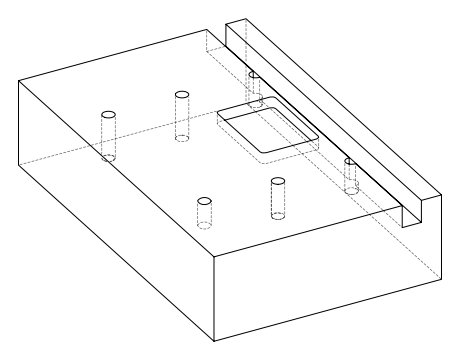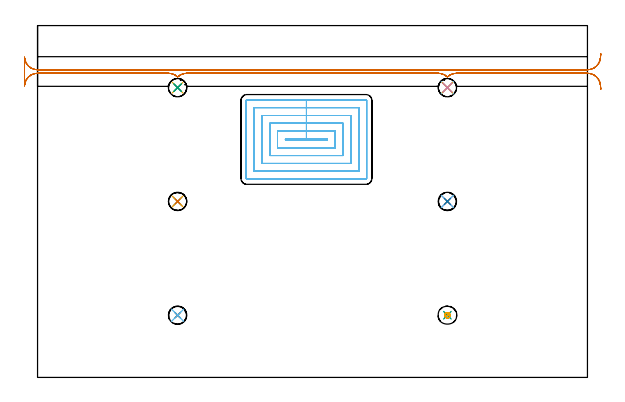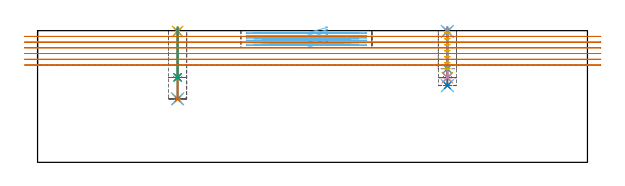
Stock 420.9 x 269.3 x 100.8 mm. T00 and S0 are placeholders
(PLAN: 25 operations, 15 tool changes, 31.5 min)
(1 SPOT_DRILL | STEP1POCKET | NXT0321_9005460120000 | 0.03 min | 3 mm3)
(2 SPOT_DRILL_1 | STEP1POCKET_1 | NXT0321_9005460120000 | 0.03 min | 2 mm3)
(3 SPOT_DRILL_2 | STEP1POCKET_2 | NXT0321_9005460120000 | 0.03 min | 2 mm3)
(4 SPOT_DRILL_3 | STEP1POCKET_3 | NXT0321_9005460120000 | 0.03 min | 2 mm3)
(5 SPOT_DRILL_4 | STEP1POCKET_4 | NXT0321_9005460120000 | 0.03 min | 2 mm3)
(6 SPOT_DRILL_5 | STEP1POCKET_5 | NXT0321_9005460120000 | 0.03 min | 2 mm3)
(7 DRILL_BLIND_HOLE_INTO_CENTER | STEP1POCKET | UGT0301_480 | 0.22 min | 2842 mm3)
(8 DRILL_TO_ENLARGE_BLIND_HOLE | STEP1POCKET | UGT0301_374 | 0.22 min | 4063 mm3)
(9 DRILL_BLIND_HOLE_INTO_CENTER_1 | STEP1POCKET_1 | NXT0301_128 | 0.13 min | 3165 mm3)
(10 DRILL_BLIND_HOLE_INTO_CENTER_2 | STEP1POCKET_2 | UGT0301_480 | 0.22 min | 2858 mm3)
(11 DRILL_TO_ENLARGE_BLIND_HOLE_1 | STEP1POCKET_2 | UGT0301_374 | 0.22 min | 4075 mm3)
(12 DRILL_BLIND_HOLE_INTO_CENTER_3 | STEP1POCKET_3 | UGT0301_480 | 0.18 min | 2276 mm3)
(13 DRILL_TO_ENLARGE_BLIND_HOLE_2 | STEP1POCKET_3 | UGT0301_374 | 0.18 min | 3293 mm3)
(14 DRILL_BLIND_HOLE_INTO_CENTER_4 | STEP1POCKET_4 | UGT0301_480 | 0.15 min | 1918 mm3)
(15 DRILL_TO_ENLARGE_BLIND_HOLE_3 | STEP1POCKET_4 | UGT0301_374 | 0.15 min | 2817 mm3)
(16 DRILL_BLIND_HOLE_INTO_CENTER_5 | STEP1POCKET_5 | UGT0301_480 | 0.15 min | 1929 mm3)
(17 DRILL_TO_ENLARGE_BLIND_HOLE_4 | STEP1POCKET_5 | UGT0301_374 | 0.15 min | 2831 mm3)
(18 BORE_BLIND_HOLE | STEP1POCKET | UGT0332_064 | 0.22 min | 1105 mm3)
(19 BORE_BLIND_HOLE_1 | STEP1POCKET_2 | UGT0332_064 | 0.22 min | 1102 mm3)
(20 BORE_BLIND_HOLE_2 | STEP1POCKET_3 | UGT0332_064 | 0.18 min | 890 mm3)
(21 BORE_BLIND_HOLE_3 | STEP1POCKET_4 | UGT0332_064 | 0.15 min | 759 mm3)
(22 BORE_BLIND_HOLE_4 | STEP1POCKET_5 | UGT0332_064 | 0.15 min | 764 mm3)
(23 MILL_ROUGH_BLIND_HOLE_CONTOUR | STEP1POCKET_1 | NXT0201_013 | Spiral | 0.59 min | 1386 mm3)
(24 MILL_RECTANGULAR_POCKET | POCKET_RECTANGULAR_STRAIGHT | UGT0201_126 | Follow Part, ap 2, ae 75% | 16.58 min | 88603 mm3)
(25 MILL_RECTANGULAR_SLOT | SLOT_RECTANGULAR | UGT0201_136 | Follow Part, ap 5, ae 75% | 11.29 min | 247984 mm3)
(TOOL NXT0321_9005460120000 | NC Spot Drill, 142deg, 12mm, Carbide, Uncoated | D12 PA142 FL30 Z2)
(TOOL UGT0301_480 | Carbide Drill 8.5 mm | D8.5 PA118 FL75 Z2)
(TOOL UGT0301_374 | Twist Drill Flat Bottom 13 mm | D13 PA180 FL101 Z2)
(TOOL NXT0301_128 | Carbide Drill 12mm [861.1-1200-036A1-GP GC34] | D12 PA150 FL37.4 Z2)
(TOOL UGT0332_064 | 14 mm Boring Bar Slip Fit | D14)
(TOOL NXT0201_013 | ENDMILL 10mm | D10 FL30 Z4)
(TOOL UGT0201_126 | Carbide End Mill 8.0 | D8 FL15 Z4)
(TOOL UGT0201_136 | Carbide End Mill 20.0 | D20 FL30 Z4)
(OP 1 SPOT_DRILL)
G17 G21 G94 G90
T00 M6
G54
G17 G0 G90 X107.2 Y47.6 S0 M3
G43 Z110.8 H0
G94 G81 G98 Z100.193 F250. R103.8
G80
M5
M2
(OP 2 SPOT_DRILL_1)
G17 G21 G94 G90
T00 M6
G54
G17 G0 G90 X313.7 Y47.6 S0 M3
G43 Z110.8 H0
G94 G81 G98 Z100.193 F250. R103.8
G80
M5
M2
(OP 3 SPOT_DRILL_2)
G17 G21 G94 G90
T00 M6
G54
G17 G0 G90 X107.2 Y134.7 S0 M3
G43 Z110.8 H0
G94 G81 G98 Z100.193 F250. R103.8
G80
M5
M2
(OP 4 SPOT_DRILL_3)
G17 G21 G94 G90
T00 M6
G54
G17 G0 G90 X313.7 Y134.7 S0 M3
G43 Z110.8 H0
G94 G81 G98 Z100.193 F250. R103.8
G80
M5
M2
(OP 5 SPOT_DRILL_4)
G17 G21 G94 G90
T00 M6
G54
G17 G0 G90 X107.2 Y221.8 S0 M3
G43 Z110.8 H0
G94 G81 G98 Z100.193 F250. R103.8
G80
M5
M2
(OP 6 SPOT_DRILL_5)
G17 G21 G94 G90
T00 M6
G54
G17 G0 G90 X313.7 Y221.8 S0 M3
G43 Z110.8 H0
G94 G81 G98 Z100.193 F250. R103.8
G80
M5
M2
(OP 7 DRILL_BLIND_HOLE_INTO_CENTER)
G17 G21 G94 G90
T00 M6
G54
G17 G0 G90 X107.2 Y47.6 S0 M3
G43 Z110.8 H0
G94 G81 G98 Z48.6 F250. R102.8
G80
M5
M2
(OP 8 DRILL_TO_ENLARGE_BLIND_HOLE)
G17 G21 G94 G90
T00 M6
G54
G17 G0 G90 X107.2 Y47.6 S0 M3
G43 Z110.8 H0
G94 G73 G98 Z48.6 F250. Q10.44 R102.8
G80
M5
M2
(OP 9 DRILL_BLIND_HOLE_INTO_CENTER_1)
G17 G21 G94 G90
T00 M6
G54
G17 G0 G90 X313.7 Y47.6 S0 M3
G43 Z110.8 H1
G94 G81 G98 Z71.6 F250. R102.8
G80
M5
M2
(OP 10 DRILL_BLIND_HOLE_INTO_CENTER_2)
G17 G21 G94 G90
T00 M6
G54
G17 G0 G90 X107.2 Y134.7 S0 M3
G43 Z110.8 H0
G94 G81 G98 Z48.4 F250. R102.8
G80
M5
M2
(OP 11 DRILL_TO_ENLARGE_BLIND_HOLE_1)
G17 G21 G94 G90
T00 M6
G54
G17 G0 G90 X107.2 Y134.7 S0 M3
G43 Z110.8 H0
G94 G73 G98 Z48.4 F250. Q10.48 R102.8
G80
M5
M2
(OP 12 DRILL_BLIND_HOLE_INTO_CENTER_3)
G17 G21 G94 G90
T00 M6
G54
G17 G0 G90 X313.7 Y134.7 S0 M3
G43 Z110.8 H0
G94 G81 G98 Z58.7 F250. R102.8
G80
M5
M2
(OP 13 DRILL_TO_ENLARGE_BLIND_HOLE_2)
G17 G21 G94 G90
T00 M6
G54
G17 G0 G90 X313.7 Y134.7 S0 M3
G43 Z110.8 H0
G94 G73 G98 Z58.7 F250. Q10.525 R102.8
G80
M5
M2
(OP 14 DRILL_BLIND_HOLE_INTO_CENTER_4)
G17 G21 G94 G90
T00 M6
G54
G17 G0 G90 X107.2 Y221.8 S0 M3
G43 Z110.8 H0
G94 G81 G98 Z65. F250. R102.8
G80
M5
M2
(OP 15 DRILL_TO_ENLARGE_BLIND_HOLE_3)
G17 G21 G94 G90
T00 M6
G54
G17 G0 G90 X107.2 Y221.8 S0 M3
G43 Z110.8 H0
G94 G73 G98 Z65. F250. Q11.933 R102.8
G80
M5
M2
(OP 16 DRILL_BLIND_HOLE_INTO_CENTER_5)
G17 G21 G94 G90
T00 M6
G54
G17 G0 G90 X313.7 Y221.8 S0 M3
G43 Z110.8 H0
G94 G81 G98 Z64.8 F250. R102.8
G80
M5
M2
(OP 17 DRILL_TO_ENLARGE_BLIND_HOLE_4)
G17 G21 G94 G90
T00 M6
G54
G17 G0 G90 X313.7 Y221.8 S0 M3
G43 Z110.8 H0
G94 G73 G98 Z64.8 F250. Q12. R102.8
G80
M5
M2
(OP 18 BORE_BLIND_HOLE)
G17 G21 G94 G90
T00 M6
G54
G17 G0 G90 X107.2 Y47.6 S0 M3
G43 Z110.8 H0
G94 G85 G98 Z48.6 F250. R102.8
G80
M5
M2
(OP 19 BORE_BLIND_HOLE_1)
G17 G21 G94 G90
T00 M6
G54
G17 G0 G90 X107.2 Y134.7 S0 M3
G43 Z110.8 H0
G94 G85 G98 Z48.4 F250. R102.8
G80
M5
M2
(OP 20 BORE_BLIND_HOLE_2)
G17 G21 G94 G90
T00 M6
G54
G17 G0 G90 X313.7 Y134.7 S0 M3
G43 Z110.8 H0
G94 G85 G98 Z58.7 F250. R102.8
G80
M5
M2
(OP 21 BORE_BLIND_HOLE_3)
G17 G21 G94 G90
T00 M6
G54
G17 G0 G90 X107.2 Y221.8 S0 M3
G43 Z110.8 H0
G94 G85 G98 Z65. F250. R102.8
G80
M5
M2
(OP 22 BORE_BLIND_HOLE_4)
G17 G21 G94 G90
T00 M6
G54
G17 G0 G90 X313.7 Y221.8 S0 M3
G43 Z110.8 H0
G94 G85 G98 Z64.8 F250. R102.8
G80
M5
M2
(OP 23 MILL_ROUGH_BLIND_HOLE_CONTOUR)
G17 G21 G94 G90
T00 M6
G54
G17 G0 G90 X313.7 Y47.6 S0 M3
G43 Z110.8 H0
Z99.2
G94 G3 X314.162 Y49.188 R0.861 F250.
X311.969 Y48.698 R1.588
X312.602 Y45.869 R2.05
X311.969 Y48.698 R-2.05
X312.285 Y47.284 R1.025
X313.7 Y47.6 R1.025
G0 Z94.6
G3 X314.162 Y49.188 R0.861
X311.969 Y48.698 R1.588
X312.602 Y45.869 R2.05
X311.969 Y48.698 R-2.05
X312.285 Y47.284 R1.025
X313.7 Y47.6 R1.025
G0 Z90.
G3 X314.162 Y49.188 R0.861
X311.969 Y48.698 R1.588
X312.602 Y45.869 R2.05
X311.969 Y48.698 R-2.05
X312.285 Y47.284 R1.025
X313.7 Y47.6 R1.025
G0 Z85.4
G3 X314.162 Y49.188 R0.861
X311.969 Y48.698 R1.588
X312.602 Y45.869 R2.05
X311.969 Y48.698 R-2.05
X312.285 Y47.284 R1.025
X313.7 Y47.6 R1.025
G0 Z80.8
G3 X314.162 Y49.188 R0.861
X311.969 Y48.698 R1.588
X312.602 Y45.869 R2.05
X311.969 Y48.698 R-2.05
X312.285 Y47.284 R1.025
X313.7 Y47.6 R1.025
G0 Z76.2
G3 X314.162 Y49.188 R0.861
X311.969 Y48.698 R1.588
X312.602 Y45.869 R2.05
X311.969 Y48.698 R-2.05
X312.285 Y47.284 R1.025
X313.7 Y47.6 R1.025
G0 Z71.6
G3 X314.162 Y49.188 R0.861
X311.969 Y48.698 R1.588
X312.602 Y45.869 R2.05
X311.969 Y48.698 R-2.05
X312.285 Y47.284 R1.025
X313.7 Y47.6 R1.025
G0 Z110.8
M5
M2
(OP 24 MILL_RECTANGULAR_POCKET)
G17 G21 G94 G90
T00 M6
G54
G17 G0 G90 X220.626 Y181.8 S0 M3
G43 Z110.8 H0
Z103.8
G94 G1 X221.9 Z103.459 F250.
Y182.5 Z103.271
X205.8 Z98.957
X189.7 F500.
Y181.8
X221.9
Y182.5
X205.8
Y188.5
X183.7
Y175.8
X227.9
Y188.5
X205.8
Y194.5
X177.7
Y169.8
X233.9
Y194.5
X205.8
Y200.5
X171.7
Y163.8
X239.9
Y200.5
X205.8
Y206.5
X165.7
Y157.8
X245.9
Y206.5
X205.8
Y212.5
X160.2
G3 X159.7 Y212. R0.5
G1 Y152.3
G3 X160.2 Y151.8 R0.5
G1 X251.4
G3 X251.9 Y152.3 R0.5
G1 Y212.
G3 X251.4 Y212.5 R0.5
G1 X205.8
X204.8
G0 X220.626 Y181.8 Z101.957
G1 X221.9 Z101.616 F250.
Y182.5 Z101.428
X205.8 Z97.114
X189.7 F500.
Y181.8
X221.9
Y182.5
X205.8
Y188.5
X183.7
Y175.8
X227.9
Y188.5
X205.8
Y194.5
X177.7
Y169.8
X233.9
Y194.5
X205.8
Y200.5
X171.7
Y163.8
X239.9
Y200.5
X205.8
Y206.5
X165.7
Y157.8
X245.9
Y206.5
X205.8
Y212.5
X160.2
G3 X159.7 Y212. R0.5
G1 Y152.3
G3 X160.2 Y151.8 R0.5
G1 X251.4
G3 X251.9 Y152.3 R0.5
G1 Y212.
G3 X251.4 Y212.5 R0.5
G1 X205.8
X204.8
G0 X220.626 Y181.8 Z100.114
G1 X221.9 Z99.773 F250.
Y182.5 Z99.585
X205.8 Z95.271
X189.7 F500.
Y181.8
X221.9
Y182.5
X205.8
Y188.5
X183.7
Y175.8
X227.9
Y188.5
X205.8
Y194.5
X177.7
Y169.8
X233.9
Y194.5
X205.8
Y200.5
X171.7
Y163.8
X239.9
Y200.5
X205.8
Y206.5
X165.7
Y157.8
X245.9
Y206.5
X205.8
Y212.5
X160.2
G3 X159.7 Y212. R0.5
G1 Y152.3
G3 X160.2 Y151.8 R0.5
G1 X251.4
G3 X251.9 Y152.3 R0.5
G1 Y212.
G3 X251.4 Y212.5 R0.5
G1 X205.8
X204.8
G0 X220.626 Y181.8 Z98.271
G1 X221.9 Z97.93 F250.
Y182.5 Z97.743
X205.8 Z93.429
X189.7 F500.
Y181.8
X221.9
Y182.5
X205.8
Y188.5
X183.7
Y175.8
X227.9
Y188.5
X205.8
Y194.5
X177.7
Y169.8
X233.9
Y194.5
X205.8
Y200.5
X171.7
Y163.8
X239.9
Y200.5
X205.8
Y206.5
X165.7
Y157.8
X245.9
Y206.5
X205.8
Y212.5
X160.2
G3 X159.7 Y212. R0.5
G1 Y152.3
G3 X160.2 Y151.8 R0.5
G1 X251.4
G3 X251.9 Y152.3 R0.5
G1 Y212.
G3 X251.4 Y212.5 R0.5
G1 X205.8
X204.8
G0 X220.626 Y181.8 Z96.429
G1 X221.9 Z96.087 F250.
Y182.5 Z95.9
X205.8 Z91.586
X189.7 F500.
Y181.8
X221.9
Y182.5
X205.8
Y188.5
X183.7
Y175.8
X227.9
Y188.5
X205.8
Y194.5
X177.7
Y169.8
X233.9
Y194.5
X205.8
Y200.5
X171.7
Y163.8
X239.9
Y200.5
X205.8
Y206.5
X165.7
Y157.8
X245.9
Y206.5
X205.8
Y212.5
X160.2
G3 X159.7 Y212. R0.5
G1 Y152.3
G3 X160.2 Y151.8 R0.5
G1 X251.4
G3 X251.9 Y152.3 R0.5
G1 Y212.
G3 X251.4 Y212.5 R0.5
G1 X205.8
X204.8
G0 X220.626 Y181.8 Z94.586
G1 X221.9 Z94.244 F250.
Y182.5 Z94.057
X205.8 Z89.743
X189.7 F500.
Y181.8
X221.9
Y182.5
X205.8
Y188.5
X183.7
Y175.8
X227.9
Y188.5
X205.8
Y194.5
X177.7
Y169.8
X233.9
Y194.5
X205.8
Y200.5
X171.7
Y163.8
X239.9
Y200.5
X205.8
Y206.5
X165.7
Y157.8
X245.9
Y206.5
X205.8
Y212.5
X160.2
G3 X159.7 Y212. R0.5
G1 Y152.3
G3 X160.2 Y151.8 R0.5
G1 X251.4
G3 X251.9 Y152.3 R0.5
G1 Y212.
G3 X251.4 Y212.5 R0.5
G1 X205.8
X204.8
G0 X220.626 Y181.8 Z92.743
G1 X221.9 Z92.402 F250.
Y182.5 Z92.214
X205.8 Z87.9
X189.7 F500.
Y181.8
X221.9
Y182.5
X205.8
Y188.5
X183.7
Y175.8
X227.9
Y188.5
X205.8
Y194.5
X177.7
Y169.8
X233.9
Y194.5
X205.8
Y200.5
X171.7
Y163.8
X239.9
Y200.5
X205.8
Y206.5
X165.7
Y157.8
X245.9
Y206.5
X205.8
Y212.5
X160.2
G3 X159.7 Y212. R0.5
G1 Y152.3
G3 X160.2 Y151.8 R0.5
G1 X251.4
G3 X251.9 Y152.3 R0.5
G1 Y212.
G3 X251.4 Y212.5 R0.5
G1 X205.8
X204.8
G0 Z110.8
M5
M2
(OP 25 MILL_RECTANGULAR_SLOT)
G17 G21 G94 G90
T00 M6
G54
G17 G0 G90 X431.102 Y247.717 S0 M3
G43 Z110.8 H0
Z96.417
G94 G1 X430.87 Y244.726 F250.
G2 X420.9 Y235.5 R10. F500.
G1 X0.
G2 X-9.99 Y245.053 R10.
G1 Y223.247
G2 X0. Y232.8 R10.
G1 X100.221
G2 X107.2 Y229.962 R10.
X114.179 Y232.8 R10.
G1 X306.721
G2 X313.7 Y229.962 R10.
X320.679 Y232.8 R10.
G1 X420.9
G2 X430.87 Y223.574 R10.
G1 X431.102 Y220.583 F250.
G0 Y247.717 Z92.033
G1 X430.87 Y244.726
G2 X420.9 Y235.5 R10. F500.
G1 X0.
G2 X-9.99 Y245.053 R10.
G1 Y223.247
G2 X0. Y232.8 R10.
G1 X100.221
G2 X107.2 Y229.962 R10.
X114.179 Y232.8 R10.
G1 X306.721
G2 X313.7 Y229.962 R10.
X320.679 Y232.8 R10.
G1 X420.9
G2 X430.87 Y223.574 R10.
G1 X431.102 Y220.583 F250.
G0 Y247.717 Z87.65
G1 X430.87 Y244.726
G2 X420.9 Y235.5 R10. F500.
G1 X0.
G2 X-9.99 Y245.053 R10.
G1 Y223.247
G2 X0. Y232.8 R10.
G1 X100.221
G2 X107.2 Y229.962 R10.
X114.179 Y232.8 R10.
G1 X306.721
G2 X313.7 Y229.962 R10.
X320.679 Y232.8 R10.
G1 X420.9
G2 X430.87 Y223.574 R10.
G1 X431.102 Y220.583 F250.
G0 Y247.717 Z83.267
G1 X430.87 Y244.726
G2 X420.9 Y235.5 R10. F500.
G1 X0.
G2 X-9.99 Y245.053 R10.
G1 Y223.247
G2 X0. Y232.8 R10.
G1 X100.221
G2 X107.2 Y229.962 R10.
X114.179 Y232.8 R10.
G1 X306.721
G2 X313.7 Y229.962 R10.
X320.679 Y232.8 R10.
G1 X420.9
G2 X430.87 Y223.574 R10.
G1 X431.102 Y220.583 F250.
G0 Y247.717 Z78.883
G1 X430.87 Y244.726
G2 X420.9 Y235.5 R10. F500.
G1 X0.
G2 X-9.99 Y245.053 R10.
G1 Y223.247
G2 X0. Y232.8 R10.
G1 X100.221
G2 X107.2 Y229.962 R10.
X114.179 Y232.8 R10.
G1 X306.721
G2 X313.7 Y229.962 R10.
X320.679 Y232.8 R10.
G1 X420.9
G2 X430.87 Y223.574 R10.
G1 X431.102 Y220.583 F250.
G0 Y247.717 Z74.5
G1 X430.87 Y244.726
G2 X420.9 Y235.5 R10. F500.
G1 X0.
G2 X-9.99 Y245.053 R10.
G1 Y223.247
G2 X0. Y232.8 R10.
G1 X100.221
G2 X107.2 Y229.962 R10.
X114.179 Y232.8 R10.
G1 X306.721
G2 X313.7 Y229.962 R10.
X320.679 Y232.8 R10.
G1 X420.9
G2 X430.87 Y223.574 R10.
G1 X431.102 Y220.583 F250.
G0 Z110.8
M5
M2
